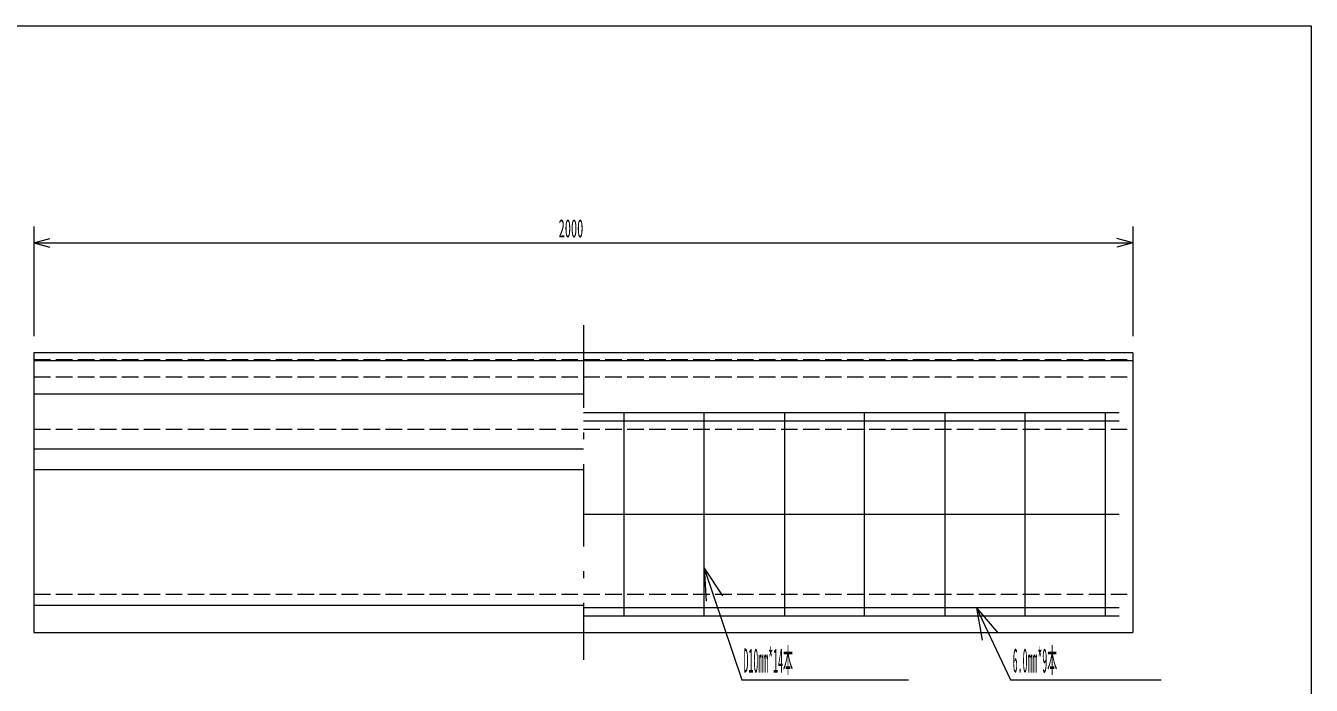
# Model space of a CAD drawing. Units: millimetres, scale not verified. Extents: x -25 to 3930, y 10 to 2860.
# Drawn here: x 1590 to 3930, y 1660 to 2860 of the extents above; entities that cross this region are included whole.
import ezdxf
from ezdxf.enums import TextEntityAlignment as Align

# ---------------------------------------------------------------- set-up
doc = ezdxf.new("R2010")
doc.units = ezdxf.units.MM
doc.header["$LTSCALE"] = 5
doc.linetypes.add('USER1', pattern=[50.5, 30, -9, 2.5, -9])
doc.linetypes.add('USER2', pattern=[8, 6, -2])
for name, color, linetype, lineweight in [('1', 7, 'Continuous', 18), ('17', 7, 'Continuous', 18), ('18', 7, 'Continuous', 18)]:
    doc.layers.add(name, color=color, linetype=linetype, lineweight=lineweight)
doc.styles.add('ＭＳ ゴシック', font='')
doc.styles.get('ＭＳ ゴシック').set_extended_font_data('MS Gothic')

msp = doc.modelspace()

# ---------------------------------------------------------------- linework, layer by layer
at = {"layer": '1'}
for p, q in [((-25, 2860), (3930, 2860)), ((3930, 2860), (3930, 10)), ((1605, 2495), (1605, 2295)), ((3605, 2495), (3605, 2295)), ((1605, 2465), (1633.978, 2472.765)), ((1605, 2465), (3605, 2465)), ((1605, 2465), (1633.978, 2457.235)), ((3605, 2465), (3576.022, 2472.765)), ((3605, 2465), (3576.022, 2457.235)), ((3605, 2265), (1605, 2265)), ((1605, 2265), (1605, 1756)), ((2605, 2250), (1605, 2250)), ((3605, 2250), (2605, 2250)), ((3605, 2265), (3605, 2250)), ((3605, 2250), (3605, 1756)), ((1605, 2190), (2605, 2190)), ((1605, 2090), (2605, 2090)), ((2605, 2052), (1605, 2052)), ((2825, 1872.791), (2893.485, 1670)), ((2825, 1872.791), (2858.256, 1822.851)), ((2825, 1872.791), (2828.831, 1812.913)), ((1605, 1806), (2605, 1806)), ((3320.422, 1801), (3382.297, 1670)), ((3320.422, 1801), (3359.216, 1755.228)), ((3320.422, 1801), (3331.133, 1741.964)), ((1605, 1756), (3605, 1756)), ((2893.485, 1670), (3196.625, 1670)), ((3382.297, 1670), (3656.516, 1670))]:
    msp.add_line(p, q, dxfattribs=at)
at = {"layer": '1', "linetype": 'USER1'}
msp.add_line((2605, 2315), (2605, 1706), dxfattribs=at)
at = {"layer": '1', "linetype": 'USER2'}
for p, q in [((1605, 2253), (2605, 2253)), ((2605, 2253), (3605, 2253)), ((1605, 2221.182), (3605, 2221.182)), ((1605, 2126), (3605, 2126)), ((1605, 1826), (3605, 1826))]:
    msp.add_line(p, q, dxfattribs=at)
at = {"layer": '17'}
for p, q in [((2679, 2156), (2679, 1786)), ((2825, 1786), (2825, 2156)), ((2971, 2156), (2971, 1786)), ((3117, 1786), (3117, 2156)), ((3263, 2156), (3263, 1786)), ((3409, 1786), (3409, 2156)), ((3555, 2156), (3555, 1786))]:
    msp.add_line(p, q, dxfattribs=at)
at = {"layer": '18'}
for p, q in [((2605, 2156), (3580, 2156)), ((2605, 2141), (3580, 2141)), ((3580, 1971), (2605, 1971)), ((3580, 1801), (2605, 1801)), ((3580, 1786), (2605, 1786))]:
    msp.add_line(p, q, dxfattribs=at)

# ---------------------------------------------------------------- texts
at = {"layer": '1', "style": 'ＭＳ ゴシック'}
for s, height, width, p in [('2000', 32.99, 0.5, (2560, 2465)), ('D10mm*14本', 43.99, 0.3, (2896.625, 1670)), ('6.0mm*9本', 43.99, 0.3, (3386.516, 1670))]:
    msp.add_text(s, height=height, dxfattribs=dict(at, width=width)).set_placement(p, align=Align.BOTTOM_LEFT)

doc.saveas('drawing.dxf')
